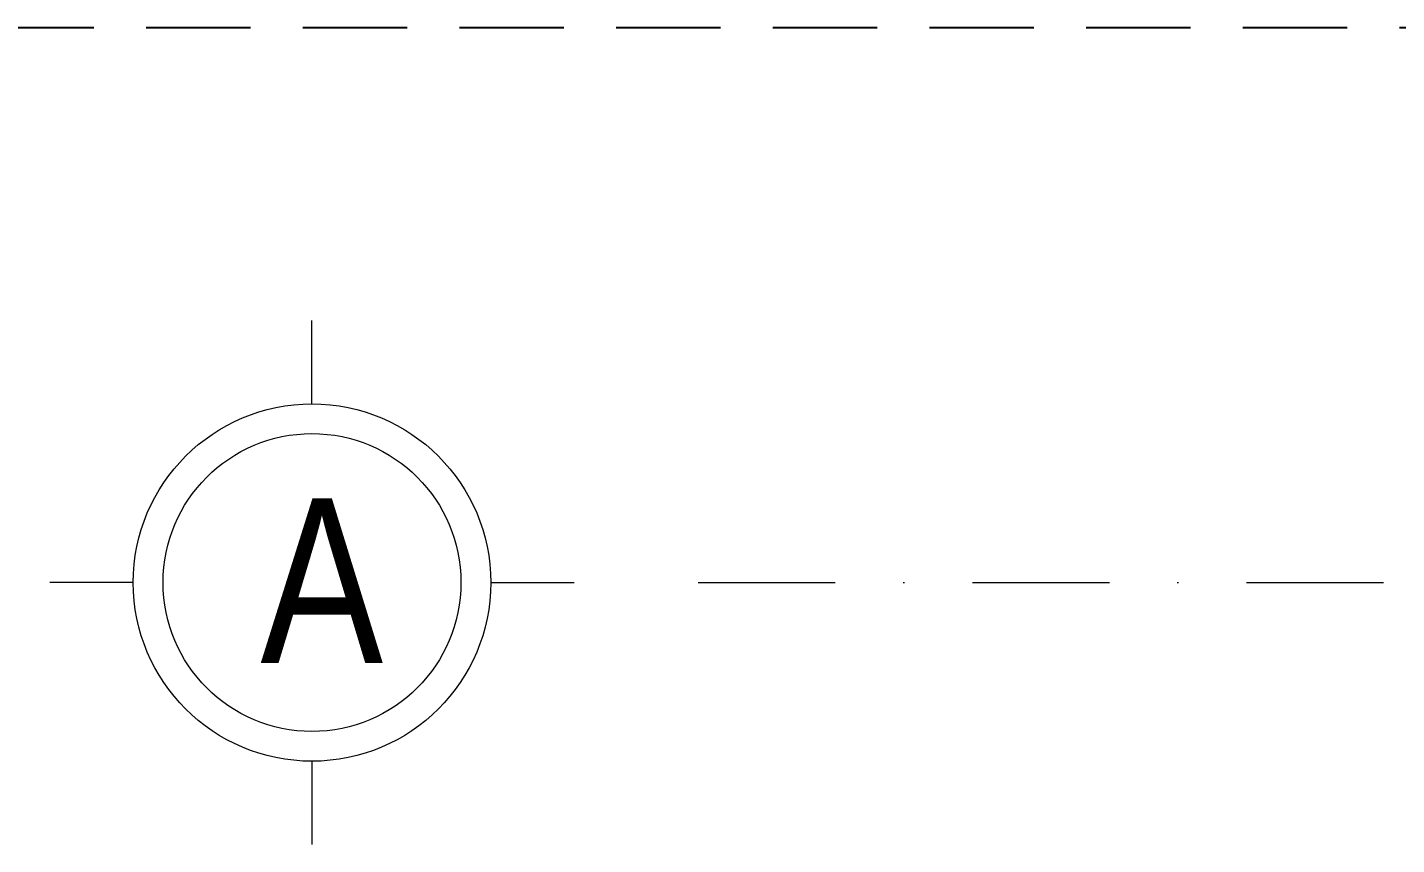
# Model space of a CAD drawing. Header units: inches. Extents: x 921646 to 2157952, y -92667 to 262089.
# Drawn here: x 1982679 to 1985177, y 199833 to 201324 of the extents above; entities that cross this region are included whole.
import ezdxf
from ezdxf.enums import TextEntityAlignment as Align

# ---------------------------------------------------------------- set-up
doc = ezdxf.new("R2010")
doc.units = ezdxf.units.IN
doc.header["$MEASUREMENT"] = 0
doc.linetypes.add('DASHDOT', pattern=[1, 0.5, -0.25, 0, -0.25])
doc.linetypes.add('DASHED2', pattern=[9.525, 6.35, -3.175])
doc.layers.get('0').update_dxf_attribs({"lineweight": 9})
for name, color, linetype, lineweight in [('01-WALL', 10, 'Continuous', 35), ('04-TRUC', 40, 'DASHDOT', 9), ('09-DIMOUT', 251, 'Continuous', 9), ('Cp Net Manh 0.15', 8, 'Continuous', 15), ('Cp Text 0.15', 3, 'Continuous', 15)]:
    doc.layers.add(name, color=color, linetype=linetype, lineweight=lineweight)
doc.layers.add('08-HATCH', color=130, linetype='Continuous')
doc.styles.add('VHELVEN', font='VHELVEN.TTF')
doc.styles.add('VNI-HELVE', font='VHELVEB.TTF', dxfattribs={"width": 0.8})

# ---------------------------------------------------------------- blocks, each defined once
blk = doc.blocks.new('luoi')
at = {"layer": '04-TRUC', "ltscale": 500}
blk.add_line((1728830.4, 124594.3), (1752564.3, 124594.3), dxfattribs=at)
blk = doc.blocks.new('A$C788F0ACE')
at = {"layer": 'Cp Net Manh 0.15', "linetype": 'Continuous'}
for p, q in [((0, 300), (0, 440)), ((-300, 0), (-440, 0)), ((300, 0), (440, 0)), ((0, -300), (0, -440))]:
    blk.add_line(p, q, dxfattribs=at)
for radius in [300, 250]:
    blk.add_circle((0, 0), radius, dxfattribs=at)
at = {"layer": 'Cp Text 0.15', "color": 7, "linetype": 'Continuous', "style": 'VHELVEN'}
blk.add_attdef('TRUC', text='', height=280, dxfattribs=at).set_placement((94.1, 1), align=Align.MIDDLE_CENTER)
blk = doc.blocks.new('dim')
at = {"layer": 'Cp Text 0.15'}
ref = blk.add_blockref('A$C788F0ACE', (1947982.5, 198946), dxfattribs=dict(at, xscale=1.086778053933425, yscale=1.086778053933425, zscale=1.086778053933425, rotation=180))
ref.add_attrib('TRUC', 'A', dxfattribs={"layer": '0', "color": 3, "height": 300, "style": 'VNI-HELVE', "width": 0.8}).set_placement((1948000.3, 198949.4), align=Align.MIDDLE_CENTER)

msp = doc.modelspace()

# ---------------------------------------------------------------- linework, layer by layer
at = {"layer": '08-HATCH', "linetype": 'DASHED2', "ltscale": 30}
msp.add_line((1981753.1, 201323.7), (2008738.2, 201323.7), dxfattribs=at)

# ---------------------------------------------------------------- block references
at = {"layer": '01-WALL'}
msp.add_blockref('luoi', (255072.6, 75716.7), dxfattribs=at)
at = {"layer": '09-DIMOUT'}
msp.add_blockref('dim', (35216, 1364.9), dxfattribs=at)

doc.saveas('drawing.dxf')
